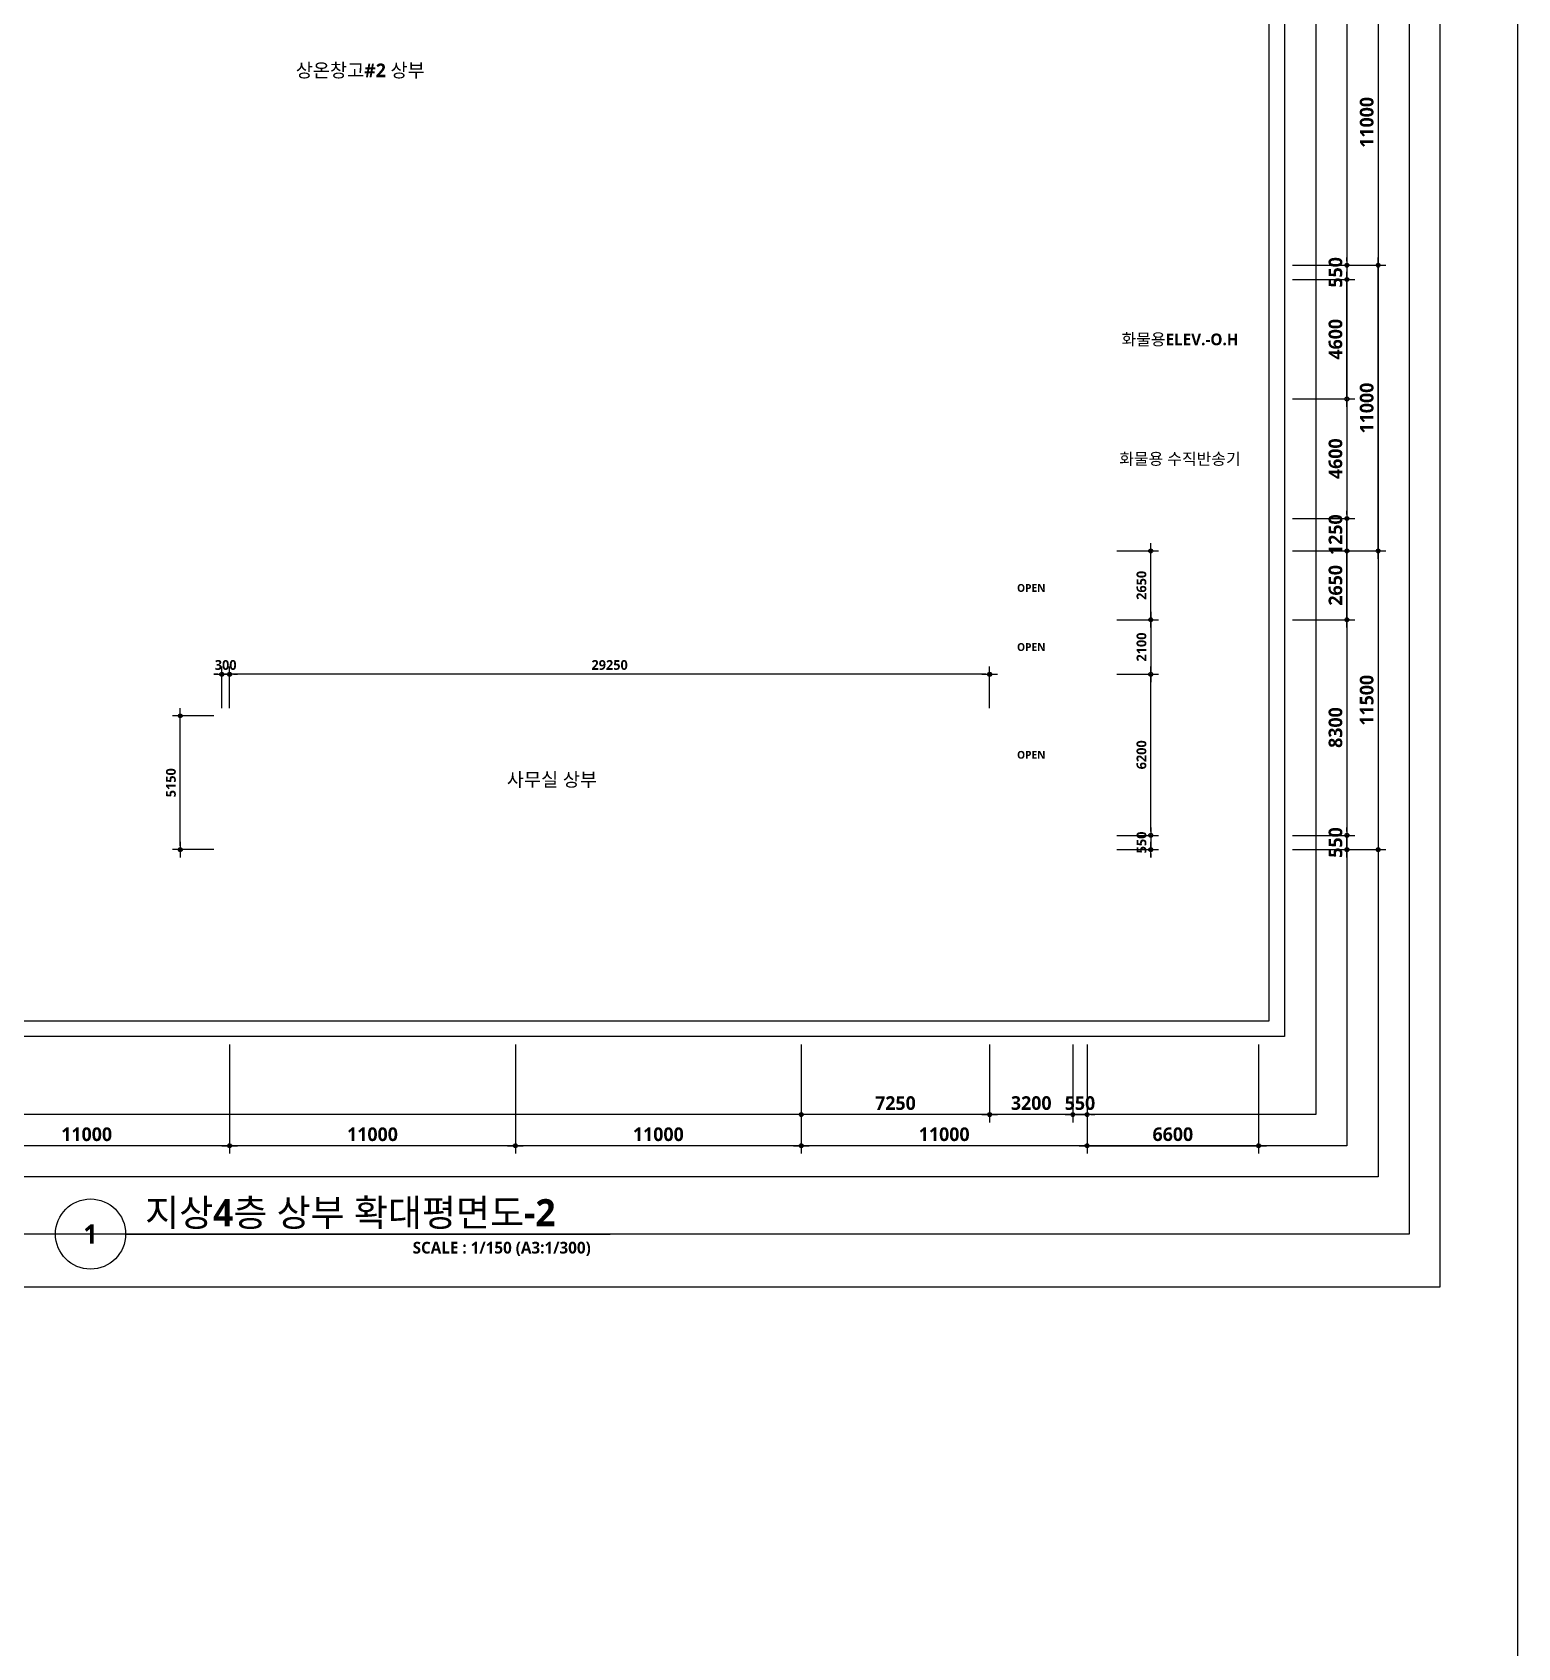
# Model space of a CAD drawing. Header units: millimetres. Extents: x -63924 to 190228206, y 0 to 456875599.
# Drawn here: x 121039 to 178200, y 758624 to 820818 of the extents above; entities that cross this region are included whole.
import ezdxf
from ezdxf.enums import TextEntityAlignment as Align

# ---------------------------------------------------------------- set-up
doc = ezdxf.new("R2010")
doc.units = ezdxf.units.MM
doc.header["$LTSCALE"] = 150
doc.header["$MEASUREMENT"] = 0
doc.header["$PDSIZE"] = -10
doc.layers.get('0').update_dxf_attribs({"linetype": 'CONTINUOUS'})
doc.layers.get('Defpoints').update_dxf_attribs({"color": 153, "linetype": 'CONTINUOUS'})
for name, color, linetype in [('A-ANNO-DIM', 4, 'CONTINUOUS'), ('A-ANNO-TEXT1', 7, 'CONTINUOUS'), ('A-ANNO-TEXT2', 3, 'CONTINUOUS'), ('A-ANNO-TITL', 7, 'CONTINUOUS'), ('A-ST-AXIS-DIM', 7, 'CONTINUOUS'), ('AA-XXXX-TXT1', 2, 'CONTINUOUS')]:
    doc.layers.add(name, color=color, linetype=linetype)
for name, color, linetype, plot in [('Defpoint', 161, 'CONTINUOUS', False), ('G(그리드1)', 185, 'CONTINUOUS', False), ('G(그리드2)', 235, 'CONTINUOUS', False)]:
    doc.layers.add(name, color=color, linetype=linetype, plot=plot)
doc.styles.add('2020음성 1차', font='')
doc.styles.add('SH_대대리576', font='')
doc.styles.add('SH_진천_나눔', font='')
doc.styles.get('2020음성 1차').set_extended_font_data('NanumGothic', bold=True)
doc.styles.get('SH_대대리576').set_extended_font_data('NanumGothic', bold=True)
doc.styles.get('SH_진천_나눔').set_extended_font_data('NanumGothic', bold=True)
doc.dimstyles.new('SHP 300', dxfattribs={"dimscale": 150, "dimtxt": 3.5, "dimasz": 1, "dimexe": 2, "dimexo": 2, "dimgap": 1, "dimtad": 1, "dimdec": 0, "dimzin": 0, "dimdsep": 46, "dimtxsty": 'SH_대대리576', "dimblk": 'DIMDOT', "dimcen": 0.09, "dimclrt": 3, "dimadec": 0, "dimazin": 1, "dimtfac": 1, "dimtdec": 0, "dimtix": 1, "dimtmove": 2, "dimatfit": 0, "dimldrblk": 'DIMDOT', "dimfxl": 1, "dimtolj": 1, "dimtzin": 0, "dimarcsym": 0})
doc.dimstyles.new('SHP300내부', dxfattribs={"dimscale": 150, "dimtxt": 2.5, "dimasz": 1, "dimexe": 2, "dimexo": 2, "dimgap": 1, "dimtad": 1, "dimdec": 0, "dimzin": 0, "dimdsep": 46, "dimtxsty": 'SH_대대리576', "dimblk": 'DIMDOT', "dimcen": 0.09, "dimclrd": 256, "dimclre": 256, "dimclrt": 3, "dimadec": 0, "dimazin": 1, "dimtfac": 1, "dimtdec": 0, "dimtix": 1, "dimtmove": 2, "dimatfit": 0, "dimldrblk": 'DIMDOT', "dimfxl": 1, "dimtolj": 1, "dimtzin": 0, "dimlwd": -1, "dimlwe": -1, "dimarcsym": 0})

# ---------------------------------------------------------------- blocks, each defined once
blk = doc.blocks.new('*U13')
at = {"layer": 'A-ANNO-TITL'}
blk.add_line((0, 0), (6217, 0), dxfattribs=at)
blk.add_circle((-450, 0), 450, dxfattribs=at)
at = {"layer": 'AA-XXXX-TXT1', "style": 'SH_대대리576'}
blk.add_attdef('DWG.TITLE', (250, 100), '', height=350, dxfattribs=at)
at = {"layer": 'AA-XXXX-TXT1', "color": 7, "style": 'SH_대대리576'}
blk.add_attdef('NO1', text='', height=300, dxfattribs=at).set_placement((-450, 0), align=Align.MIDDLE)
at = {"layer": 'AA-XXXX-TXT1', "style": 'SH_대대리576'}
blk.add_attdef('SCALE', text='', height=150, dxfattribs=at).set_placement((5967, -100), align=Align.TOP_RIGHT)
blk = doc.blocks.new('DIMDOT')
at = {"color": 0}
blk.add_line((-2, 0), (2, 0), dxfattribs=at)
for radius in [0.5, 0.25]:
    blk.add_circle((0, 0), radius, dxfattribs=at)
blk = doc.blocks.new('*D1546')
at = {"layer": 'A-ST-AXIS-DIM', "color": 0, "lineweight": -2, "transparency": 16777216}
for p, q in [((117630, 781850), (117630, 777650)), ((128630, 781850), (128630, 777650)), ((128480, 777950), (117780, 777950))]:
    blk.add_line(p, q, dxfattribs=at)
at = {"layer": 'Defpoints', "color": 0, "transparency": 16777216}
for p in [(117630, 782150), (128630, 782150), (117630, 777950)]:
    blk.add_point(p, dxfattribs=at)
at = {"layer": 'A-ST-AXIS-DIM', "color": 0, "linetype": 'ByBlock', "lineweight": -2, "transparency": 16777216, "xscale": 150, "yscale": 150, "zscale": 150, "rotation": 180}
blk.add_blockref('DIMDOT', (117630, 777950), dxfattribs=at)
at = {"layer": 'A-ST-AXIS-DIM', "color": 0, "linetype": 'ByBlock', "lineweight": -2, "transparency": 16777216, "xscale": 150, "yscale": 150, "zscale": 150}
blk.add_blockref('DIMDOT', (128630, 777950), dxfattribs=at)
at = {"layer": 'A-ST-AXIS-DIM', "color": 3, "transparency": 16777216, "insert": (123130, 778388), "char_height": 525, "attachment_point": 5, "style": 'SH_대대리576'}
blk.add_mtext('\\A1;11000', dxfattribs=at)
blk = doc.blocks.new('*D1547')
at = {"layer": 'A-ST-AXIS-DIM', "color": 0, "lineweight": -2, "transparency": 16777216}
for p, q in [((128630, 781850), (128630, 777650)), ((139630, 781850), (139630, 777650)), ((139480, 777950), (128780, 777950))]:
    blk.add_line(p, q, dxfattribs=at)
at = {"layer": 'Defpoints', "color": 0, "transparency": 16777216}
for p in [(128630, 782150), (139630, 782150), (128630, 777950)]:
    blk.add_point(p, dxfattribs=at)
at = {"layer": 'A-ST-AXIS-DIM', "color": 0, "linetype": 'ByBlock', "lineweight": -2, "transparency": 16777216, "xscale": 150, "yscale": 150, "zscale": 150, "rotation": 180}
blk.add_blockref('DIMDOT', (128630, 777950), dxfattribs=at)
at = {"layer": 'A-ST-AXIS-DIM', "color": 0, "linetype": 'ByBlock', "lineweight": -2, "transparency": 16777216, "xscale": 150, "yscale": 150, "zscale": 150}
blk.add_blockref('DIMDOT', (139630, 777950), dxfattribs=at)
at = {"layer": 'A-ST-AXIS-DIM', "color": 3, "transparency": 16777216, "insert": (134130, 778388), "char_height": 525, "attachment_point": 5, "style": 'SH_대대리576'}
blk.add_mtext('\\A1;11000', dxfattribs=at)
blk = doc.blocks.new('*D1548')
at = {"layer": 'A-ST-AXIS-DIM', "color": 0, "lineweight": -2, "transparency": 16777216}
for p, q in [((139630, 781850), (139630, 777650)), ((150630, 781850), (150630, 777650)), ((150480, 777950), (139780, 777950))]:
    blk.add_line(p, q, dxfattribs=at)
at = {"layer": 'Defpoints', "color": 0, "transparency": 16777216}
for p in [(139630, 782150), (150630, 782150), (139630, 777950)]:
    blk.add_point(p, dxfattribs=at)
at = {"layer": 'A-ST-AXIS-DIM', "color": 0, "linetype": 'ByBlock', "lineweight": -2, "transparency": 16777216, "xscale": 150, "yscale": 150, "zscale": 150, "rotation": 180}
blk.add_blockref('DIMDOT', (139630, 777950), dxfattribs=at)
at = {"layer": 'A-ST-AXIS-DIM', "color": 0, "linetype": 'ByBlock', "lineweight": -2, "transparency": 16777216, "xscale": 150, "yscale": 150, "zscale": 150}
blk.add_blockref('DIMDOT', (150630, 777950), dxfattribs=at)
at = {"layer": 'A-ST-AXIS-DIM', "color": 3, "transparency": 16777216, "insert": (145130, 778388), "char_height": 525, "attachment_point": 5, "style": 'SH_대대리576'}
blk.add_mtext('\\A1;11000', dxfattribs=at)
blk = doc.blocks.new('*D1549')
at = {"layer": 'A-ST-AXIS-DIM', "color": 0, "lineweight": -2, "transparency": 16777216}
for p, q in [((150630, 781850), (150630, 777650)), ((161630, 781850), (161630, 777650)), ((161480, 777950), (150780, 777950))]:
    blk.add_line(p, q, dxfattribs=at)
at = {"layer": 'Defpoints', "color": 0, "transparency": 16777216}
for p in [(150630, 782150), (161630, 782150), (150630, 777950)]:
    blk.add_point(p, dxfattribs=at)
at = {"layer": 'A-ST-AXIS-DIM', "color": 0, "linetype": 'ByBlock', "lineweight": -2, "transparency": 16777216, "xscale": 150, "yscale": 150, "zscale": 150, "rotation": 180}
blk.add_blockref('DIMDOT', (150630, 777950), dxfattribs=at)
at = {"layer": 'A-ST-AXIS-DIM', "color": 0, "linetype": 'ByBlock', "lineweight": -2, "transparency": 16777216, "xscale": 150, "yscale": 150, "zscale": 150}
blk.add_blockref('DIMDOT', (161630, 777950), dxfattribs=at)
at = {"layer": 'A-ST-AXIS-DIM', "color": 3, "transparency": 16777216, "insert": (156130, 778388), "char_height": 525, "attachment_point": 5, "style": 'SH_대대리576'}
blk.add_mtext('\\A1;11000', dxfattribs=at)
blk = doc.blocks.new('*D1552')
at = {"layer": 'A-ST-AXIS-DIM', "color": 0, "lineweight": -2, "transparency": 16777216}
for p, q in [((161080, 781850), (161080, 778850)), ((161630, 781850), (161630, 778850)), ((160930, 779150), (160780, 779150)), ((161080, 779150), (161630, 779150)), ((161780, 779150), (161930, 779150))]:
    blk.add_line(p, q, dxfattribs=at)
at = {"layer": 'Defpoints', "color": 0, "transparency": 16777216}
for p in [(161080, 782150), (161630, 782150), (161630, 779150)]:
    blk.add_point(p, dxfattribs=at)
at = {"layer": 'A-ST-AXIS-DIM', "color": 0, "linetype": 'ByBlock', "lineweight": -2, "transparency": 16777216, "xscale": 150, "yscale": 150, "zscale": 150}
blk.add_blockref('DIMDOT', (161080, 779150), dxfattribs=at)
at = {"layer": 'A-ST-AXIS-DIM', "color": 0, "linetype": 'ByBlock', "lineweight": -2, "transparency": 16777216, "xscale": 150, "yscale": 150, "zscale": 150, "rotation": 180}
blk.add_blockref('DIMDOT', (161630, 779150), dxfattribs=at)
at = {"layer": 'A-ST-AXIS-DIM', "color": 3, "transparency": 16777216, "insert": (161355, 779589), "char_height": 525, "attachment_point": 5, "style": 'SH_대대리576'}
blk.add_mtext('\\A1;550', dxfattribs=at)
blk = doc.blocks.new('*D1553')
at = {"layer": 'A-ST-AXIS-DIM', "color": 0, "lineweight": -2, "transparency": 16777216}
for p, q in [((157880, 781850), (157880, 778850)), ((161080, 781850), (161080, 778850)), ((160930, 779150), (158030, 779150))]:
    blk.add_line(p, q, dxfattribs=at)
at = {"layer": 'Defpoints', "color": 0, "transparency": 16777216}
for p in [(157880, 782150), (161080, 782150), (157880, 779150)]:
    blk.add_point(p, dxfattribs=at)
at = {"layer": 'A-ST-AXIS-DIM', "color": 0, "linetype": 'ByBlock', "lineweight": -2, "transparency": 16777216, "xscale": 150, "yscale": 150, "zscale": 150, "rotation": 180}
blk.add_blockref('DIMDOT', (157880, 779150), dxfattribs=at)
at = {"layer": 'A-ST-AXIS-DIM', "color": 0, "linetype": 'ByBlock', "lineweight": -2, "transparency": 16777216, "xscale": 150, "yscale": 150, "zscale": 150}
blk.add_blockref('DIMDOT', (161080, 779150), dxfattribs=at)
at = {"layer": 'A-ST-AXIS-DIM', "color": 3, "transparency": 16777216, "insert": (159480, 779590), "char_height": 525, "attachment_point": 5, "style": 'SH_대대리576'}
blk.add_mtext('\\A1;3200', dxfattribs=at)
blk = doc.blocks.new('*D1554')
at = {"layer": 'A-ST-AXIS-DIM', "color": 0, "lineweight": -2, "transparency": 16777216}
for p, q in [((150630, 781850), (150630, 778850)), ((157880, 781850), (157880, 778850)), ((157730, 779150), (150780, 779150))]:
    blk.add_line(p, q, dxfattribs=at)
at = {"layer": 'Defpoints', "color": 0, "transparency": 16777216}
for p in [(150630, 782150), (157880, 782150), (150630, 779150)]:
    blk.add_point(p, dxfattribs=at)
at = {"layer": 'A-ST-AXIS-DIM', "color": 0, "linetype": 'ByBlock', "lineweight": -2, "transparency": 16777216, "xscale": 150, "yscale": 150, "zscale": 150, "rotation": 180}
blk.add_blockref('DIMDOT', (150630, 779150), dxfattribs=at)
at = {"layer": 'A-ST-AXIS-DIM', "color": 0, "linetype": 'ByBlock', "lineweight": -2, "transparency": 16777216, "xscale": 150, "yscale": 150, "zscale": 150}
blk.add_blockref('DIMDOT', (157880, 779150), dxfattribs=at)
at = {"layer": 'A-ST-AXIS-DIM', "color": 3, "transparency": 16777216, "insert": (154255, 779589), "char_height": 525, "attachment_point": 5, "style": 'SH_대대리576'}
blk.add_mtext('\\A1;7250', dxfattribs=at)
blk = doc.blocks.new('*D1555')
at = {"layer": 'A-ST-AXIS-DIM', "color": 0, "lineweight": -2, "transparency": 16777216}
for p, q in [((169530, 800850), (173130, 800850)), ((172830, 800700), (172830, 789500)), ((169530, 789350), (173130, 789350))]:
    blk.add_line(p, q, dxfattribs=at)
at = {"layer": 'Defpoints', "color": 0, "transparency": 16777216}
for p in [(169230, 800850), (169230, 789350), (172830, 789350)]:
    blk.add_point(p, dxfattribs=at)
at = {"layer": 'A-ST-AXIS-DIM', "color": 0, "linetype": 'ByBlock', "lineweight": -2, "transparency": 16777216, "xscale": 150, "yscale": 150, "zscale": 150}
for p, rotation in [((172830, 800850), 90), ((172830, 789350), 270)]:
    blk.add_blockref('DIMDOT', p, dxfattribs=dict(at, rotation=rotation))
at = {"layer": 'A-ST-AXIS-DIM', "color": 3, "transparency": 16777216, "insert": (172391, 795100), "char_height": 525, "attachment_point": 5, "rotation": 90, "style": 'SH_대대리576'}
blk.add_mtext('\\A1;11500', dxfattribs=at)
blk = doc.blocks.new('*D1556')
at = {"layer": 'A-ST-AXIS-DIM', "color": 0, "lineweight": -2, "transparency": 16777216}
for p, q in [((169530, 811850), (173130, 811850)), ((172830, 801000), (172830, 811700)), ((169530, 800850), (173130, 800850))]:
    blk.add_line(p, q, dxfattribs=at)
at = {"layer": 'Defpoints', "color": 0, "transparency": 16777216}
for p in [(169230, 811850), (172830, 811850), (169230, 800850)]:
    blk.add_point(p, dxfattribs=at)
at = {"layer": 'A-ST-AXIS-DIM', "color": 0, "linetype": 'ByBlock', "lineweight": -2, "transparency": 16777216, "xscale": 150, "yscale": 150, "zscale": 150}
for p, rotation in [((172830, 811850), 90), ((172830, 800850), 270)]:
    blk.add_blockref('DIMDOT', p, dxfattribs=dict(at, rotation=rotation))
at = {"layer": 'A-ST-AXIS-DIM', "color": 3, "transparency": 16777216, "insert": (172392, 806350), "char_height": 525, "attachment_point": 5, "rotation": 90, "style": 'SH_대대리576'}
blk.add_mtext('\\A1;11000', dxfattribs=at)
blk = doc.blocks.new('*D1557')
at = {"layer": 'A-ST-AXIS-DIM', "color": 0, "lineweight": -2, "transparency": 16777216}
for p, q in [((169530, 822850), (173130, 822850)), ((172830, 822700), (172830, 812000)), ((169530, 811850), (173130, 811850))]:
    blk.add_line(p, q, dxfattribs=at)
at = {"layer": 'Defpoints', "color": 0, "transparency": 16777216}
for p in [(169230, 822850), (169230, 811850), (172830, 811850)]:
    blk.add_point(p, dxfattribs=at)
at = {"layer": 'A-ST-AXIS-DIM', "color": 0, "linetype": 'ByBlock', "lineweight": -2, "transparency": 16777216, "xscale": 150, "yscale": 150, "zscale": 150}
for p, rotation in [((172830, 822850), 90), ((172830, 811850), 270)]:
    blk.add_blockref('DIMDOT', p, dxfattribs=dict(at, rotation=rotation))
at = {"layer": 'A-ST-AXIS-DIM', "color": 3, "transparency": 16777216, "insert": (172392, 817350), "char_height": 525, "attachment_point": 5, "rotation": 90, "style": 'SH_대대리576'}
blk.add_mtext('\\A1;11000', dxfattribs=at)
blk = doc.blocks.new('*D1563')
at = {"layer": 'A-ST-AXIS-DIM', "color": 0, "lineweight": -2, "transparency": 16777216}
for p, q in [((169530, 789900), (171930, 789900)), ((171630, 790050), (171630, 790200)), ((171630, 789350), (171630, 789900)), ((169530, 789350), (171930, 789350)), ((171630, 789200), (171630, 789050))]:
    blk.add_line(p, q, dxfattribs=at)
at = {"layer": 'Defpoints', "color": 0, "transparency": 16777216}
for p in [(169230, 789900), (171630, 789900), (169230, 789350)]:
    blk.add_point(p, dxfattribs=at)
at = {"layer": 'A-ST-AXIS-DIM', "color": 0, "linetype": 'ByBlock', "lineweight": -2, "transparency": 16777216, "xscale": 150, "yscale": 150, "zscale": 150}
for p, rotation in [((171630, 789900), 270), ((171630, 789350), 90)]:
    blk.add_blockref('DIMDOT', p, dxfattribs=dict(at, rotation=rotation))
at = {"layer": 'A-ST-AXIS-DIM', "color": 3, "transparency": 16777216, "insert": (171191, 789625), "char_height": 525, "attachment_point": 5, "rotation": 90, "style": 'SH_대대리576'}
blk.add_mtext('\\A1;550', dxfattribs=at)
blk = doc.blocks.new('*D1564')
at = {"layer": 'A-ST-AXIS-DIM', "color": 0, "lineweight": -2, "transparency": 16777216}
for p, q in [((169530, 798200), (171930, 798200)), ((171630, 798050), (171630, 790050)), ((169530, 789900), (171930, 789900))]:
    blk.add_line(p, q, dxfattribs=at)
at = {"layer": 'Defpoints', "color": 0, "transparency": 16777216}
for p in [(169230, 798200), (169230, 789900), (171630, 789900)]:
    blk.add_point(p, dxfattribs=at)
at = {"layer": 'A-ST-AXIS-DIM', "color": 0, "linetype": 'ByBlock', "lineweight": -2, "transparency": 16777216, "xscale": 150, "yscale": 150, "zscale": 150}
for p, rotation in [((171630, 798200), 90), ((171630, 789900), 270)]:
    blk.add_blockref('DIMDOT', p, dxfattribs=dict(at, rotation=rotation))
at = {"layer": 'A-ST-AXIS-DIM', "color": 3, "transparency": 16777216, "insert": (171190, 794050), "char_height": 525, "attachment_point": 5, "rotation": 90, "style": 'SH_대대리576'}
blk.add_mtext('\\A1;8300', dxfattribs=at)
blk = doc.blocks.new('*D1565')
at = {"layer": 'A-ST-AXIS-DIM', "color": 0, "lineweight": -2, "transparency": 16777216}
for p, q in [((169530, 800850), (171930, 800850)), ((171630, 798350), (171630, 800700)), ((169530, 798200), (171930, 798200))]:
    blk.add_line(p, q, dxfattribs=at)
at = {"layer": 'Defpoints', "color": 0, "transparency": 16777216}
for p in [(169230, 800850), (171630, 800850), (169230, 798200)]:
    blk.add_point(p, dxfattribs=at)
at = {"layer": 'A-ST-AXIS-DIM', "color": 0, "linetype": 'ByBlock', "lineweight": -2, "transparency": 16777216, "xscale": 150, "yscale": 150, "zscale": 150}
for p, rotation in [((171630, 800850), 90), ((171630, 798200), 270)]:
    blk.add_blockref('DIMDOT', p, dxfattribs=dict(at, rotation=rotation))
at = {"layer": 'A-ST-AXIS-DIM', "color": 3, "transparency": 16777216, "insert": (171190, 799525), "char_height": 525, "attachment_point": 5, "rotation": 90, "style": 'SH_대대리576'}
blk.add_mtext('\\A1;2650', dxfattribs=at)
blk = doc.blocks.new('*D1566')
at = {"layer": 'A-ST-AXIS-DIM', "color": 0, "lineweight": -2, "transparency": 16777216}
for p, q in [((169530, 806700), (171930, 806700)), ((171630, 806550), (171630, 802250)), ((169530, 802100), (171930, 802100))]:
    blk.add_line(p, q, dxfattribs=at)
at = {"layer": 'Defpoints', "color": 0, "transparency": 16777216}
for p in [(169230, 806700), (169230, 802100), (171630, 802100)]:
    blk.add_point(p, dxfattribs=at)
at = {"layer": 'A-ST-AXIS-DIM', "color": 0, "linetype": 'ByBlock', "lineweight": -2, "transparency": 16777216, "xscale": 150, "yscale": 150, "zscale": 150}
for p, rotation in [((171630, 806700), 90), ((171630, 802100), 270)]:
    blk.add_blockref('DIMDOT', p, dxfattribs=dict(at, rotation=rotation))
at = {"layer": 'A-ST-AXIS-DIM', "color": 3, "transparency": 16777216, "insert": (171190, 804400), "char_height": 525, "attachment_point": 5, "rotation": 90, "style": 'SH_대대리576'}
blk.add_mtext('\\A1;4600', dxfattribs=at)
blk = doc.blocks.new('*D1567')
at = {"layer": 'A-ST-AXIS-DIM', "color": 0, "lineweight": -2, "transparency": 16777216}
for p, q in [((169530, 811300), (171930, 811300)), ((171630, 806850), (171630, 811150)), ((169530, 806700), (171930, 806700))]:
    blk.add_line(p, q, dxfattribs=at)
at = {"layer": 'Defpoints', "color": 0, "transparency": 16777216}
for p in [(169230, 811300), (171630, 811300), (169230, 806700)]:
    blk.add_point(p, dxfattribs=at)
at = {"layer": 'A-ST-AXIS-DIM', "color": 0, "linetype": 'ByBlock', "lineweight": -2, "transparency": 16777216, "xscale": 150, "yscale": 150, "zscale": 150}
for p, rotation in [((171630, 811300), 90), ((171630, 806700), 270)]:
    blk.add_blockref('DIMDOT', p, dxfattribs=dict(at, rotation=rotation))
at = {"layer": 'A-ST-AXIS-DIM', "color": 3, "transparency": 16777216, "insert": (171190, 809000), "char_height": 525, "attachment_point": 5, "rotation": 90, "style": 'SH_대대리576'}
blk.add_mtext('\\A1;4600', dxfattribs=at)
blk = doc.blocks.new('*D1568')
at = {"layer": 'A-ST-AXIS-DIM', "color": 0, "lineweight": -2, "transparency": 16777216}
for p, q in [((169530, 811850), (171930, 811850)), ((171630, 812000), (171630, 812150)), ((171630, 811850), (171630, 811300)), ((169530, 811300), (171930, 811300)), ((171630, 811150), (171630, 811000))]:
    blk.add_line(p, q, dxfattribs=at)
at = {"layer": 'Defpoints', "color": 0, "transparency": 16777216}
for p in [(169230, 811850), (169230, 811300), (171630, 811300)]:
    blk.add_point(p, dxfattribs=at)
at = {"layer": 'A-ST-AXIS-DIM', "color": 0, "linetype": 'ByBlock', "lineweight": -2, "transparency": 16777216, "xscale": 150, "yscale": 150, "zscale": 150}
for p, rotation in [((171630, 811850), 270), ((171630, 811300), 90)]:
    blk.add_blockref('DIMDOT', p, dxfattribs=dict(at, rotation=rotation))
at = {"layer": 'A-ST-AXIS-DIM', "color": 3, "transparency": 16777216, "insert": (171191, 811575), "char_height": 525, "attachment_point": 5, "rotation": 90, "style": 'SH_대대리576'}
blk.add_mtext('\\A1;550', dxfattribs=at)
blk = doc.blocks.new('*D1569')
at = {"layer": 'A-ST-AXIS-DIM', "color": 0, "lineweight": -2, "transparency": 16777216}
for p, q in [((171630, 802250), (171630, 802400)), ((169530, 802100), (171930, 802100)), ((171630, 800850), (171630, 802100)), ((169530, 800850), (171930, 800850)), ((171630, 800700), (171630, 800550))]:
    blk.add_line(p, q, dxfattribs=at)
at = {"layer": 'Defpoints', "color": 0, "transparency": 16777216}
for p in [(169230, 802100), (171630, 802100), (169230, 800850)]:
    blk.add_point(p, dxfattribs=at)
at = {"layer": 'A-ST-AXIS-DIM', "color": 0, "linetype": 'ByBlock', "lineweight": -2, "transparency": 16777216, "xscale": 150, "yscale": 150, "zscale": 150}
for p, rotation in [((171630, 802100), 270), ((171630, 800850), 90)]:
    blk.add_blockref('DIMDOT', p, dxfattribs=dict(at, rotation=rotation))
at = {"layer": 'A-ST-AXIS-DIM', "color": 3, "transparency": 16777216, "insert": (171191, 801475), "char_height": 525, "attachment_point": 5, "rotation": 90, "style": 'SH_대대리576'}
blk.add_mtext('\\A1;1250', dxfattribs=at)
blk = doc.blocks.new('*D1616')
at = {"layer": 'A-ANNO-DIM', "transparency": 16777216}
for p, q in [((162780, 796100), (164380, 796100)), ((164080, 790050), (164080, 795950)), ((162780, 789900), (164380, 789900))]:
    blk.add_line(p, q, dxfattribs=at)
at = {"layer": 'Defpoints', "color": 0, "transparency": 16777216}
for p in [(162480, 796100), (164080, 796100), (162480, 789900)]:
    blk.add_point(p, dxfattribs=at)
at = {"layer": 'A-ANNO-DIM', "linetype": 'ByBlock', "transparency": 16777216, "xscale": 150, "yscale": 150, "zscale": 150}
for p, rotation in [((164080, 796100), 90), ((164080, 789900), 270)]:
    blk.add_blockref('DIMDOT', p, dxfattribs=dict(at, rotation=rotation))
at = {"layer": 'A-ANNO-DIM', "color": 3, "transparency": 16777216, "insert": (163723, 793000), "char_height": 375, "attachment_point": 5, "rotation": 90, "style": 'SH_대대리576'}
blk.add_mtext('\\A1;6200', dxfattribs=at)
blk = doc.blocks.new('*D1617')
at = {"layer": 'A-ANNO-DIM', "transparency": 16777216}
for p, q in [((162780, 798200), (164380, 798200)), ((164080, 798050), (164080, 796250)), ((162780, 796100), (164380, 796100))]:
    blk.add_line(p, q, dxfattribs=at)
at = {"layer": 'Defpoints', "color": 0, "transparency": 16777216}
for p in [(162480, 798200), (162480, 796100), (164080, 796100)]:
    blk.add_point(p, dxfattribs=at)
at = {"layer": 'A-ANNO-DIM', "linetype": 'ByBlock', "transparency": 16777216, "xscale": 150, "yscale": 150, "zscale": 150}
for p, rotation in [((164080, 798200), 90), ((164080, 796100), 270)]:
    blk.add_blockref('DIMDOT', p, dxfattribs=dict(at, rotation=rotation))
at = {"layer": 'A-ANNO-DIM', "color": 3, "transparency": 16777216, "insert": (163724, 797150), "char_height": 375, "attachment_point": 5, "rotation": 90, "style": 'SH_대대리576'}
blk.add_mtext('\\A1;2100', dxfattribs=at)
blk = doc.blocks.new('*D1618')
at = {"layer": 'A-ANNO-DIM', "transparency": 16777216}
for p, q in [((162780, 789900), (164380, 789900)), ((164080, 790050), (164080, 790200)), ((164080, 789900), (164080, 789350)), ((162780, 789350), (164380, 789350)), ((164080, 789200), (164080, 789050))]:
    blk.add_line(p, q, dxfattribs=at)
at = {"layer": 'Defpoints', "color": 0, "transparency": 16777216}
for p in [(162480, 789900), (162480, 789350), (164080, 789350)]:
    blk.add_point(p, dxfattribs=at)
at = {"layer": 'A-ANNO-DIM', "linetype": 'ByBlock', "transparency": 16777216, "xscale": 150, "yscale": 150, "zscale": 150}
for p, rotation in [((164080, 789900), 270), ((164080, 789350), 90)]:
    blk.add_blockref('DIMDOT', p, dxfattribs=dict(at, rotation=rotation))
at = {"layer": 'A-ANNO-DIM', "color": 3, "transparency": 16777216, "insert": (163724, 789625), "char_height": 375, "attachment_point": 5, "rotation": 90, "style": 'SH_대대리576'}
blk.add_mtext('\\A1;550', dxfattribs=at)
blk = doc.blocks.new('*D1619')
at = {"layer": 'A-ANNO-DIM', "transparency": 16777216}
for p, q in [((162780, 800850), (164380, 800850)), ((164080, 798350), (164080, 800700)), ((162780, 798200), (164380, 798200))]:
    blk.add_line(p, q, dxfattribs=at)
at = {"layer": 'Defpoints', "color": 0, "transparency": 16777216}
for p in [(162480, 800850), (164080, 800850), (162480, 798200)]:
    blk.add_point(p, dxfattribs=at)
at = {"layer": 'A-ANNO-DIM', "linetype": 'ByBlock', "transparency": 16777216, "xscale": 150, "yscale": 150, "zscale": 150}
for p, rotation in [((164080, 800850), 90), ((164080, 798200), 270)]:
    blk.add_blockref('DIMDOT', p, dxfattribs=dict(at, rotation=rotation))
at = {"layer": 'A-ANNO-DIM', "color": 3, "transparency": 16777216, "insert": (163723, 799525), "char_height": 375, "attachment_point": 5, "rotation": 90, "style": 'SH_대대리576'}
blk.add_mtext('\\A1;2650', dxfattribs=at)
blk = doc.blocks.new('*D1658')
at = {"layer": 'A-ST-AXIS-DIM', "color": 0, "lineweight": -2, "transparency": 16777216}
for p, q in [((161630, 781850), (161630, 777650)), ((168230, 781850), (168230, 777650)), ((161780, 777950), (168080, 777950))]:
    blk.add_line(p, q, dxfattribs=at)
at = {"layer": 'Defpoints', "color": 0, "transparency": 16777216}
for p in [(161630, 782150), (168230, 782150), (168230, 777950)]:
    blk.add_point(p, dxfattribs=at)
at = {"layer": 'A-ST-AXIS-DIM', "color": 0, "linetype": 'ByBlock', "lineweight": -2, "transparency": 16777216, "xscale": 150, "yscale": 150, "zscale": 150, "rotation": 180}
blk.add_blockref('DIMDOT', (161630, 777950), dxfattribs=at)
at = {"layer": 'A-ST-AXIS-DIM', "color": 0, "linetype": 'ByBlock', "lineweight": -2, "transparency": 16777216, "xscale": 150, "yscale": 150, "zscale": 150}
blk.add_blockref('DIMDOT', (168230, 777950), dxfattribs=at)
at = {"layer": 'A-ST-AXIS-DIM', "color": 3, "transparency": 16777216, "insert": (164930, 778390), "char_height": 525, "attachment_point": 5, "style": 'SH_대대리576'}
blk.add_mtext('\\A1;6600', dxfattribs=at)
blk = doc.blocks.new('*D2320')
at = {"layer": 'A-ANNO-DIM', "transparency": 16777216}
for p, q in [((128630, 794800), (128630, 796400)), ((157730, 796100), (128780, 796100)), ((157880, 794800), (157880, 796400))]:
    blk.add_line(p, q, dxfattribs=at)
at = {"layer": 'Defpoints', "color": 0, "transparency": 16777216}
for p in [(128630, 796100), (128630, 794500), (157880, 794500)]:
    blk.add_point(p, dxfattribs=at)
at = {"layer": 'A-ANNO-DIM', "linetype": 'ByBlock', "transparency": 16777216, "xscale": 150, "yscale": 150, "zscale": 150, "rotation": 180}
blk.add_blockref('DIMDOT', (128630, 796100), dxfattribs=at)
at = {"layer": 'A-ANNO-DIM', "linetype": 'ByBlock', "transparency": 16777216, "xscale": 150, "yscale": 150, "zscale": 150}
blk.add_blockref('DIMDOT', (157880, 796100), dxfattribs=at)
at = {"layer": 'A-ANNO-DIM', "color": 3, "transparency": 16777216, "insert": (143255, 796457), "char_height": 375, "attachment_point": 5, "style": 'SH_대대리576'}
blk.add_mtext('\\A1;29250', dxfattribs=at)
blk = doc.blocks.new('*D2321')
at = {"layer": 'A-ANNO-DIM', "transparency": 16777216}
for p, q in [((128180, 796100), (128030, 796100)), ((128330, 794800), (128330, 796400)), ((128330, 796100), (128630, 796100)), ((128630, 794800), (128630, 796400)), ((128780, 796100), (128930, 796100))]:
    blk.add_line(p, q, dxfattribs=at)
at = {"layer": 'Defpoints', "color": 0, "transparency": 16777216}
for p in [(128630, 796100), (128330, 794500), (128630, 794500)]:
    blk.add_point(p, dxfattribs=at)
at = {"layer": 'A-ANNO-DIM', "linetype": 'ByBlock', "transparency": 16777216, "xscale": 150, "yscale": 150, "zscale": 150}
blk.add_blockref('DIMDOT', (128330, 796100), dxfattribs=at)
at = {"layer": 'A-ANNO-DIM', "linetype": 'ByBlock', "transparency": 16777216, "xscale": 150, "yscale": 150, "zscale": 150, "rotation": 180}
blk.add_blockref('DIMDOT', (128630, 796100), dxfattribs=at)
at = {"layer": 'A-ANNO-DIM', "color": 3, "transparency": 16777216, "insert": (128480, 796457), "char_height": 375, "attachment_point": 5, "style": 'SH_대대리576'}
blk.add_mtext('\\A1;300', dxfattribs=at)
blk = doc.blocks.new('*D2322')
at = {"layer": 'A-ANNO-DIM', "transparency": 16777216}
for p, q in [((128030, 794500), (126430, 794500)), ((126730, 789500), (126730, 794350)), ((128030, 789350), (126430, 789350))]:
    blk.add_line(p, q, dxfattribs=at)
at = {"layer": 'Defpoints', "color": 0, "transparency": 16777216}
for p in [(126730, 794500), (128330, 794500), (128330, 789350)]:
    blk.add_point(p, dxfattribs=at)
at = {"layer": 'A-ANNO-DIM', "linetype": 'ByBlock', "transparency": 16777216, "xscale": 150, "yscale": 150, "zscale": 150}
for p, rotation in [((126730, 794500), 90), ((126730, 789350), 270)]:
    blk.add_blockref('DIMDOT', p, dxfattribs=dict(at, rotation=rotation))
at = {"layer": 'A-ANNO-DIM', "color": 3, "transparency": 16777216, "insert": (126374, 791925), "char_height": 375, "attachment_point": 5, "rotation": 90, "style": 'SH_대대리576'}
blk.add_mtext('\\A1;5150', dxfattribs=at)

msp = doc.modelspace()

# ---------------------------------------------------------------- linework, layer by layer
at = {"layer": 'Defpoint'}
for points in [[(89100, 756000), (178200, 756000), (178200, 882000), (89100, 882000)], [(92100, 879000), (175200, 879000), (175200, 772500), (92100, 772500)]]:
    msp.add_lwpolyline(points, close=True, dxfattribs=at)
at = {"layer": 'G(그리드1)'}
for points in [[(174030, 774550), (95830, 774550), (95830, 875950), (174030, 875950)], [(172830, 776750), (97030, 776750), (97030, 874750), (172830, 874750)], [(171630, 777950), (98230, 777950), (98230, 873550), (171630, 873550)], [(170430, 779150), (99430, 779150), (99430, 872350), (170430, 872350)], [(169230, 782150), (100630, 782150), (100630, 869350), (169230, 869350)]]:
    msp.add_lwpolyline(points, close=True, dxfattribs=at)
at = {"layer": 'G(그리드2)'}
msp.add_lwpolyline([(168630, 782750), (101230, 782750), (101230, 868750), (168630, 868750)], close=True, dxfattribs=at)

# ---------------------------------------------------------------- block references
ref = msp.add_blockref('*U13', (124629.9, 774550), dxfattribs=dict(xscale=3, yscale=3, zscale=3))
ref.add_attrib('SCALE', 'SCALE : 1/150 (A3:1/300)', dxfattribs={"layer": 'A-ANNO-TITL', "height": 450, "style": 'SH_대대리576'}).set_placement((142530.1, 774250), align=Align.TOP_RIGHT)
ref.add_attrib('DWG.TITLE', '지상4층 상부 확대평면도-2', (125379.9, 774850), dxfattribs={"layer": 'A-ANNO-TITL', "height": 1043.723, "style": 'SH_대대리576'})
ref.add_attrib('NO1', '1', dxfattribs={"layer": 'A-ANNO-TITL', "color": 7, "height": 750, "style": 'SH_대대리576'}).set_placement((123279.9, 774550), align=Align.MIDDLE)

# ---------------------------------------------------------------- texts
at = {"layer": 'A-ANNO-TEXT1'}
for s, height, style, p in [('화물용ELEV.-O.H', 450, '2020음성 1차', (165205, 809000)), ('화물용 수직반송기', 450, '2020음성 1차', (165205, 804400)), ('OPEN', 300, 'SH_진천_나눔', (159480, 799425)), ('OPEN', 300, 'SH_진천_나눔', (159480, 797150)), ('OPEN', 300, 'SH_진천_나눔', (159480, 793000))]:
    msp.add_text(s, height=height, dxfattribs=dict(at, style=style)).set_placement(p, align=Align.MIDDLE)
at = {"layer": 'A-ANNO-TEXT2', "style": 'SH_진천_나눔'}
for s, p in [('상온창고#2 상부', (133658.4, 819360)), ('사무실 상부', (141035.8, 792053.1))]:
    msp.add_text(s, height=525, dxfattribs=at).set_placement(p, align=Align.MIDDLE)

# ---------------------------------------------------------------- dimensions: what is measured, and where the dimension line sits
at = {"layer": 'A-ANNO-DIM'}
for base, p1, p2, angle, picture, middle in [((164080, 800850), (162480, 798200), (162480, 800850), 270, '*D1619', (163723.1, 799525)), ((164080, 796100), (162480, 798200), (162480, 796100), 90, '*D1617', (163723.9, 797150)), ((128630, 796100), (128330, 794500), (128630, 794500), 180, '*D2321', (128480, 796456.9)), ((128630, 796100), (157880, 794500), (128630, 794500), 0, '*D2320', (143255, 796456.9)), ((164080, 796100), (162480, 789900), (162480, 796100), 270, '*D1616', (163723.1, 793000)), ((126730, 794500), (128330, 789350), (128330, 794500), 270, '*D2322', (126373.9, 791925)), ((164080, 789350), (162480, 789900), (162480, 789350), 90, '*D1618', (163723.9, 789625))]:
    dim = msp.add_linear_dim(base=base, p1=p1, p2=p2, angle=angle, dimstyle='SHP300내부', dxfattribs=at)
    dim.commit()
    dim.dimension.update_dxf_attribs({"geometry": picture, "text_midpoint": middle})
at = {"layer": 'A-ST-AXIS-DIM'}
for base, p1, p2, angle, picture, middle in [((172830, 811850), (169230, 822850), (169230, 811850), 90, '*D1557', (172392.1, 817350)), ((171630, 811300), (169230, 811850), (169230, 811300), 90, '*D1568', (171191.4, 811575)), ((172830, 811850), (169230, 800850), (169230, 811850), 270, '*D1556', (172392.1, 806350)), ((171630, 811300), (169230, 806700), (169230, 811300), 270, '*D1567', (171190.3, 809000)), ((171630, 802100), (169230, 806700), (169230, 802100), 90, '*D1566', (171190.3, 804400)), ((171630, 802100), (169230, 800850), (169230, 802100), 270, '*D1569', (171190.7, 801475)), ((172830, 789350), (169230, 800850), (169230, 789350), 90, '*D1555', (172391.4, 795100)), ((171630, 800850), (169230, 798200), (169230, 800850), 270, '*D1565', (171190.3, 799525)), ((171630, 789900), (169230, 798200), (169230, 789900), 90, '*D1564', (171190.3, 794050)), ((171630, 789900), (169230, 789350), (169230, 789900), 270, '*D1563', (171191.4, 789625)), ((161630, 779150), (161080, 782150), (161630, 782150), 180, '*D1552', (161355, 779588.6)), ((168230, 777950), (161630, 782150), (168230, 782150), 180, '*D1658', (164930, 778389.7))]:
    dim = msp.add_linear_dim(base=base, p1=p1, p2=p2, angle=angle, dimstyle='SHP 300', override={"dimtxsty": 'SH_대대리576', "dimldrblk": 'DIMDOT'}, dxfattribs=at)
    dim.commit()
    dim.dimension.update_dxf_attribs({"geometry": picture, "text_midpoint": middle})
for base, p1, p2, picture, middle in [((117630, 777950), (128630, 782150), (117630, 782150), '*D1546', (123130, 778387.9)), ((128630, 777950), (139630, 782150), (128630, 782150), '*D1547', (134130, 778387.9)), ((139630, 777950), (150630, 782150), (139630, 782150), '*D1548', (145130, 778387.9)), ((150630, 777950), (161630, 782150), (150630, 782150), '*D1549', (156130, 778387.9)), ((150630, 779150), (157880, 782150), (150630, 782150), '*D1554', (154255, 779589.3)), ((157880, 779150), (161080, 782150), (157880, 782150), '*D1553', (159480, 779589.7))]:
    dim = msp.add_linear_dim(base=base, p1=p1, p2=p2, dimstyle='SHP 300', override={"dimtxsty": 'SH_대대리576', "dimldrblk": 'DIMDOT'}, dxfattribs=at)
    dim.commit()
    dim.dimension.update_dxf_attribs({"geometry": picture, "text_midpoint": middle})

doc.saveas('drawing.dxf')
